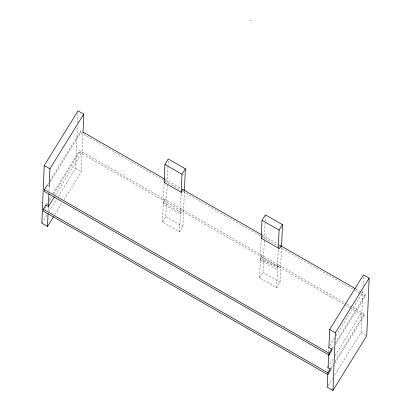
<?xml version="1.0" encoding="UTF-8"?>
<svg xmlns="http://www.w3.org/2000/svg" width="411" height="411" viewBox="0 0 411 411"><rect width="100%" height="100%" fill="white"/><g stroke="black" fill="none" stroke-linecap="round" stroke-linejoin="round"><path stroke-width="0.31" stroke-dasharray="2.06 1.54" d="M48.2 210.411L48.308 207.848M49.007 191.197L49.192 186.717M58.239 196.628L75.645 168.479L77.417 126.213M77.551 123.007L77.982 112.763M53.975 193.632L79.549 152.275L79.626 150.477L346.442 303.816M50.44 181.641L80.731 132.666L80.803 130.862L82.472 131.823M63.931 199.9L81.337 171.752L82.95 133.323M184.39 191.855L182.941 226.435L179.561 231.907L162.484 222.089L164.097 183.666M162.484 222.089L165.864 216.623L167.179 185.243M167.287 182.684L167.935 167.313M167.96 166.671L168.202 160.906M179.561 231.907L181.174 193.478M281.504 247.674L280.055 282.249L276.675 287.715L259.598 277.903L261.206 239.485M259.598 277.903L262.978 272.436L264.35 239.777M264.376 239.14L265.1 221.848M265.126 221.21L265.367 215.446M276.675 287.715L278.283 249.297M327.916 371.159L328.024 368.595M328.723 351.934L328.857 348.733M334.611 375.269L361.053 332.504L362.851 289.575M362.99 286.369L363.416 276.12M334.873 363.185L364.151 315.843L364.228 314.04L352.319 307.197M335.381 344.659L365.333 296.228L365.405 294.43L361.516 292.19M47.486 184.739L48.832 182.561M50.178 180.383L80.803 130.862M47.748 185.993L48.421 184.904M45.816 205.146L47.825 201.899M49.161 199.736L51.021 196.73M52.844 193.781L79.626 150.477M44.552 208.87L46.571 205.608M46.905 205.063L47.917 203.43M49.263 201.251L51.956 196.9M55.387 195.24L82.169 151.936M41.835 223.152L47.193 214.491M48.868 211.783L56.564 199.335M54.894 214.511L62.256 202.602M164.426 182.011L165.839 179.73M165.006 199.546L163.316 202.279L180.393 212.091L182.083 209.358L182.006 211.162L180.316 213.895L163.239 204.082L164.929 201.344M261.54 237.82L262.948 235.544M262.12 255.359L260.43 258.093L277.502 267.905L279.197 265.172M329.766 345.846L334.451 338.268M336.126 335.561L362.569 292.796M331.929 348.559L333.938 345.312M335.453 342.861L365.405 294.43M332.35 349.561L334.035 346.838M328.04 367.105L333.434 358.382M335.119 355.659L361.742 312.612M330.865 367.989L333.562 363.627M334.908 361.449L364.228 314.04M330.834 369.715L333.527 365.364M328.25 385.554L332.936 377.976M260.353 259.891L279.12 266.97M165.294 179.422L180.861 188.366M262.018 235.01L278.134 244.273M355.957 288.995L360.961 291.872M80.731 132.666L180.229 189.846M183.008 191.444L261.386 236.489M261.941 236.808L278.617 246.395M279.172 246.713L354.215 289.837M354.77 290.161L360.329 293.351M360.884 293.675L365.333 296.228M346.781 304.012L351.77 306.878M79.549 152.275L344.141 304.34M344.695 304.659L349.699 307.536M350.254 307.854L364.151 315.843M279.115 267.022L262.043 257.209L260.353 259.942L277.425 269.755M165.864 216.623L182.941 226.435M262.978 272.436L280.055 282.249M75.645 168.479L81.337 171.752M361.053 332.504L366.746 335.777"/><path stroke-width="0.62" d="M82.976 132.686L83.752 114.114L78.059 110.842L44.254 165.515L41.835 223.152L47.527 226.42L53.553 216.679M45.97 204.894L43.278 209.25L43.206 211.049L327.808 374.616L330.501 370.26M47.152 185.284L44.46 189.635L44.383 191.439L328.985 355.001L332.016 350.105M47.527 226.42L48.066 213.612M48.334 207.211L48.899 193.761M49.192 186.717L49.942 168.787L83.752 114.114M164.148 182.386L164.898 164.451L168.284 158.985L185.356 168.803L184.416 191.213M181.2 192.841L181.975 174.269L185.356 168.803M261.237 238.842L262.013 220.27L265.393 214.804L282.47 224.617L281.556 246.389M278.339 248.018L279.09 230.088L282.47 224.617M330.572 368.462L327.88 372.813L327.243 387.177L332.936 390.45L366.746 335.777L369.165 278.108L363.473 274.836L329.663 329.509L328.882 348.091M328.05 367.958L328.615 354.498M328.985 355.001L329.062 353.198L331.754 348.847M332.936 390.45L335.355 332.782L369.165 278.108M54.386 196.864L48.359 206.61L45.816 205.146M182.91 189.548L181.22 192.281L164.143 182.463M281.062 245.953L279.372 248.686L261.257 238.277M164.898 164.451L181.975 174.269M262.013 220.27L279.09 230.088M83.027 132.142L164.739 179.104M182.525 189.322L261.458 234.686M279.413 245.007L355.402 288.676M329.663 329.509L335.355 332.782M44.254 165.515L49.942 168.787M328.759 347.47L331.595 349.098M44.46 189.635L329.062 353.198M327.706 367.65L330.192 369.078M43.278 209.25L327.88 372.813M250.792 20.55L251.049 20.699"/></g></svg>
